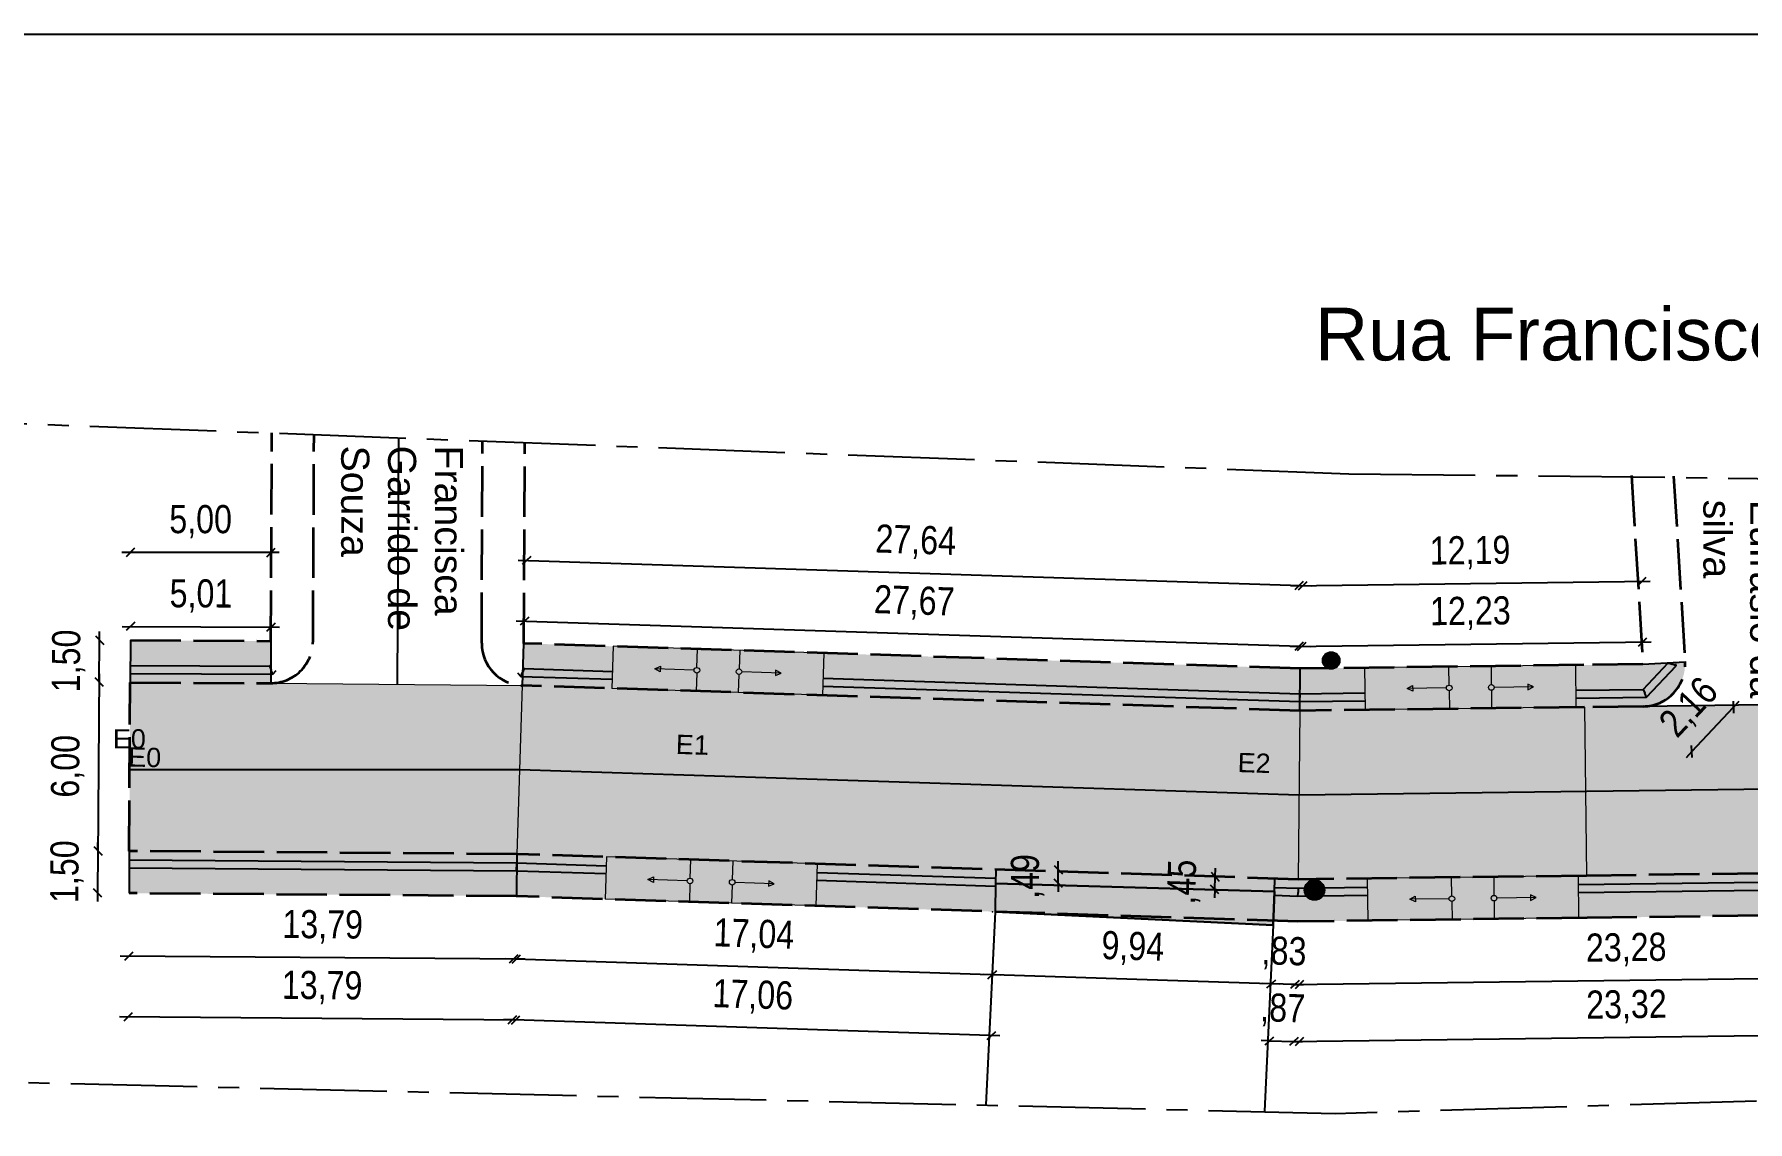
# Model space of a CAD drawing. Header units: feet. Extents: x 203667 to 205527, y 9204857 to 9205156.
# Drawn here: x 204544.8 to 204605.8, y 9205051.4 to 9205090.1 of the extents above; entities that cross this region are included whole.
import ezdxf

# ---------------------------------------------------------------- set-up
doc = ezdxf.new("R2010")
doc.units = ezdxf.units.FT
doc.header["$LTSCALE"] = 0.3
doc.header["$MEASUREMENT"] = 0
doc.linetypes.add('ACAD_ISO02W100', pattern=[15, 12, -3])
doc.linetypes.add('CENTER2', pattern=[1.125, 0.75, -0.125, 0.125, -0.125])
for name, color, linetype in [('_EIXO PROJETADO', 2, 'Continuous'), ('C-ROAD-CNTR-N', 92, 'Continuous'), ('CALÇADA', 3, 'Continuous'), ('Calçada Projetada', 20, 'Continuous'), ('cotas1', 7, 'Continuous'), ('Edificação Existente', 1, 'Continuous'), ('F-HZ-ESTACA', 98, 'Continuous'), ('L-tree', 102, 'Continuous'), ('Pavimento projetado', 51, 'Continuous'), ('PONTOS_SUBSTITUIDOS', 7, 'Continuous'), ('Poste e Rede Elétrica', 6, 'Continuous'), ('PST', 7, 'Continuous'), ('SINALIZACAO', 1, 'Continuous')]:
    doc.layers.add(name, color=color, linetype=linetype)
for name, color, linetype, lineweight in [('Alvenaria de 1 Vez', 6, 'ACAD_ISO02W100', 35), ('Cotas Acessibilidade', 5, 'Continuous', 25), ('Cotas Calçadas', 7, 'Continuous', 25), ('EDIF', 7, 'Continuous', 0), ('MEIO FIO PROJETADO', 7, 'ACAD_ISO02W100', 35), ('PENA015', 1, 'Continuous', 15)]:
    doc.layers.add(name, color=color, linetype=linetype, lineweight=lineweight)
doc.styles.add('Arial', font='arial.ttf')
doc.styles.add('Roman', font='arial.ttf', dxfattribs={"height": 2})
doc.styles.add('TARCISIO', font='swissci.ttf')
doc.dimstyles.new('Cota Alvenaria', dxfattribs={"dimtxt": 1, "dimasz": 0.3, "dimexe": 1, "dimexo": 1, "dimgap": 0.5, "dimtad": 1, "dimzin": 4, "dimtxsty": 'TARCISIO', "dimblk": 'OBLIQUE', "dimcen": -2, "dimdle": 0.3, "dimse1": 1, "dimse2": 1, "dimclrd": 256, "dimclre": 256, "dimclrt": 6, "dimadec": 0, "dimazin": 0, "dimtfac": 1, "dimtix": 1, "dimtmove": 0, "dimatfit": 3, "dimldrblk": 'DOT', "dimfxl": 1, "dimlwd": -1, "dimlwe": -1, "dimarcsym": 0})
doc.dimstyles.new('Cota Calçadas', dxfattribs={"dimtxt": 1, "dimasz": 0.3, "dimexe": 1, "dimexo": 1, "dimgap": 0.5, "dimtad": 1, "dimzin": 4, "dimtxsty": 'TARCISIO', "dimblk": 'OBLIQUE', "dimcen": -2, "dimdle": 0.3, "dimse1": 1, "dimse2": 1, "dimclrd": 256, "dimclre": 256, "dimclrt": 256, "dimadec": 0, "dimazin": 0, "dimtfac": 1, "dimtix": 1, "dimtmove": 0, "dimatfit": 3, "dimldrblk": 'DOT', "dimfxl": 1, "dimlwd": -1, "dimlwe": -1, "dimarcsym": 0})

# ---------------------------------------------------------------- blocks, each defined once
blk = doc.blocks.new('_Oblique')
at = {"layer": 'cotas1', "color": 0, "lineweight": -2}
blk.add_line((-0.5, -0.5), (0.5, 0.5), dxfattribs=at)
blk = doc.blocks.new('*D402')
at = {"layer": 'Cotas Calçadas', "transparency": 16777216}
blk.add_line((204547.115, 9205067.379), (204547.064, 9205060.779), dxfattribs=at)
at = {"layer": 'Defpoints', "color": 0, "transparency": 16777216}
for p in [(204548.214, 9205067.071), (204547.067, 9205061.079), (204548.168, 9205061.071)]:
    blk.add_point(p, dxfattribs=at)
at = {"layer": 'Cotas Calçadas', "transparency": 16777216, "xscale": 0.3, "yscale": 0.3, "zscale": 0.3}
for p, rotation in [((204547.113, 9205067.079), 89.55952101719946), ((204547.067, 9205061.079), 269.5595210171995)]:
    blk.add_blockref('_Oblique', p, dxfattribs=dict(at, rotation=rotation))
at = {"layer": 'Cotas Calçadas', "transparency": 16777216, "insert": (204545.995, 9205064.088), "char_height": 1, "attachment_point": 5, "rotation": 89.55952, "style": 'TARCISIO'}
blk.add_mtext('6,00', dxfattribs=at)
blk = doc.blocks.new('_Dot')
at = {"color": 0, "linetype": 'ByBlock', "lineweight": -2}
blk.add_line((-0.5, 0), (-1, 0), dxfattribs=at)
at = {"color": 0, "linetype": 'ByBlock', "const_width": 0.5}
blk.add_lwpolyline([(-0.25, 0, 1), (0.25, 0, 1)], format="xyb", close=True, dxfattribs=at)
blk = doc.blocks.new('r150')
at = {"linetype": 'Continuous'}
h = blk.add_hatch(color=4, dxfattribs=at)
h.dxf.hatch_style = 1
edge = h.paths.add_edge_path()
edge.add_arc((0, 0.907), 0.1, 180, 270, ccw=False)
edge.add_line((-0.1, 0.907), (-1.3, 0.907))
edge.add_line((-1.3, 0.907), (-1.3, 0.807))
edge.add_line((-1.3, 0.807), (-1.5, 0.907))
edge.add_line((-1.5, 0.907), (-1.3, 1.007))
edge.add_line((-1.3, 1.007), (-1.3, 0.907))
edge.add_line((-1.3, 0.907), (-0.1, 0.907))
edge.add_arc((0, 0.907), 0.1, 90, 180, ccw=False)
edge.add_line((0, 1.007), (0, 1.65))
edge.add_line((0, 1.65), (-3, 1.65))
edge.add_line((-3, 1.65), (-3, 0.15))
edge.add_line((-3, 0.15), (0, 0.15))
edge.add_line((0, 0.15), (0, 0.807))
edge = h.paths.add_edge_path()
edge.add_arc((1.5, 0.907), 0.1, 180, 270, ccw=False)
edge.add_arc((1.5, 0.907), 0.1, 90, 180, ccw=False)
edge.add_line((1.5, 1.007), (1.5, 1.65))
edge.add_line((1.5, 1.65), (0, 1.65))
edge.add_line((0, 1.65), (0, 1.007))
edge.add_arc((0, 0.907), 0.1, 0, 90, ccw=False)
edge.add_arc((0, 0.907), 0.1, -90, 0, ccw=False)
edge.add_line((0, 0.807), (0, 0.15))
edge.add_line((0, 0.15), (1.5, 0.15))
edge.add_line((1.5, 0.15), (1.5, 0.807))
edge = h.paths.add_edge_path()
edge.add_line((4.5, 1.65), (1.5, 1.65))
edge.add_line((1.5, 1.65), (1.5, 1.007))
edge.add_arc((1.5, 0.907), 0.1, 0, 90, ccw=False)
edge.add_line((1.6, 0.907), (2.8, 0.907))
edge.add_line((2.8, 0.907), (2.8, 1.007))
edge.add_line((2.8, 1.007), (3, 0.907))
edge.add_line((3, 0.907), (2.8, 0.807))
edge.add_line((2.8, 0.807), (2.8, 0.907))
edge.add_line((2.8, 0.907), (1.6, 0.907))
edge.add_arc((1.5, 0.907), 0.1, -90, 0, ccw=False)
edge.add_line((1.5, 0.807), (1.5, 0.15))
edge.add_line((1.5, 0.15), (4.5, 0.15))
edge.add_line((4.5, 0.15), (4.5, 1.65))
at = {"layer": 'PENA015', "color": 7}
for points in [[(-3, 0.15), (-3, 1.65)], [(-3, 1.65), (4.5, 1.65)], [(0, 1.007), (0, 1.65)], [(1.5, 1.007), (1.5, 1.65)], [(4.5, 0.15), (4.5, 1.65)], [(-1.3, 1.007), (-1.5, 0.907), (-1.3, 0.807)], [(-1.5, 0.907), (-0.1, 0.907)], [(-1.3, 0.807), (-1.3, 1.007)], [(0, 0.15), (0, 0.807)], [(1.5, 0.807), (1.5, 0.15)], [(1.6, 0.907), (3, 0.907)], [(2.8, 0.807), (2.8, 1.007)], [(2.8, 1.007), (3, 0.907), (2.8, 0.807)], [(-3, 0.15), (4.5, 0.15)]]:
    blk.add_lwpolyline(points, dxfattribs=at)
for centre in [(0, 0.907), (1.5, 0.907)]:
    blk.add_circle(centre, 0.1, dxfattribs=at)
blk = doc.blocks.new('*D403')
at = {"layer": 'Cotas Calçadas', "transparency": 16777216}
for p, q in [((204547.113, 9205067.079), (204547.124, 9205068.579)), ((204547.124, 9205068.579), (204547.127, 9205068.879)), ((204547.113, 9205067.079), (204547.111, 9205066.779))]:
    blk.add_line(p, q, dxfattribs=at)
at = {"layer": 'Defpoints', "color": 0, "transparency": 16777216}
for p in [(204547.124, 9205068.579), (204548.221, 9205068.571, 0.057), (204548.214, 9205067.071, 0.057)]:
    blk.add_point(p, dxfattribs=at)
at = {"layer": 'Cotas Calçadas', "transparency": 16777216, "xscale": 0.3, "yscale": 0.3, "zscale": 0.3}
for p, rotation in [((204547.124, 9205068.579), 269.5595210171559), ((204547.113, 9205067.079), 89.55952101715589)]:
    blk.add_blockref('_Oblique', p, dxfattribs=dict(at, rotation=rotation))
at = {"layer": 'Cotas Calçadas', "transparency": 16777216, "insert": (204546.024, 9205067.838), "char_height": 1, "attachment_point": 5, "rotation": 89.55952, "style": 'TARCISIO'}
blk.add_mtext('1,50', dxfattribs=at)
blk = doc.blocks.new('*D404')
at = {"layer": 'Cotas Calçadas', "transparency": 16777216}
for p, q in [((204547.067, 9205061.079), (204547.069, 9205061.379)), ((204547.067, 9205061.079), (204547.055, 9205059.579)), ((204547.055, 9205059.579), (204547.053, 9205059.279))]:
    blk.add_line(p, q, dxfattribs=at)
at = {"layer": 'Defpoints', "color": 0, "transparency": 16777216}
for p in [(204548.168, 9205061.071, 0.057), (204547.055, 9205059.579), (204548.176, 9205059.57, 0.057)]:
    blk.add_point(p, dxfattribs=at)
at = {"layer": 'Cotas Calçadas', "transparency": 16777216, "xscale": 0.3, "yscale": 0.3, "zscale": 0.3}
for p, rotation in [((204547.067, 9205061.079), 269.5595210171559), ((204547.055, 9205059.579), 89.55952101715589)]:
    blk.add_blockref('_Oblique', p, dxfattribs=dict(at, rotation=rotation))
at = {"layer": 'Cotas Calçadas', "transparency": 16777216, "insert": (204545.966, 9205060.338), "char_height": 1, "attachment_point": 5, "rotation": 89.55952, "style": 'TARCISIO'}
blk.add_mtext('1,50', dxfattribs=at)
blk = doc.blocks.new('*D405')
at = {"layer": 'Cotas Calçadas', "transparency": 16777216}
blk.add_line((204547.924, 9205069.068), (204553.531, 9205069.04), dxfattribs=at)
at = {"layer": 'Defpoints', "color": 0, "transparency": 16777216}
for p in [(204553.231, 9205069.041), (204548.214, 9205067.071, 0.057), (204553.221, 9205067.046, 0.057)]:
    blk.add_point(p, dxfattribs=at)
at = {"layer": 'Cotas Calçadas', "transparency": 16777216, "xscale": 0.3, "yscale": 0.3, "zscale": 0.3}
for p, rotation in [((204548.224, 9205069.066), 179.7165410895581), ((204553.231, 9205069.041), 359.7165410895581)]:
    blk.add_blockref('_Oblique', p, dxfattribs=dict(at, rotation=rotation))
at = {"layer": 'Cotas Calçadas', "transparency": 16777216, "insert": (204550.733, 9205070.149), "char_height": 1, "attachment_point": 5, "rotation": 359.71654, "style": 'TARCISIO'}
blk.add_mtext('5,01', dxfattribs=at)
blk = doc.blocks.new('*D412')
at = {"layer": 'Cotas Calçadas', "transparency": 16777216}
blk.add_line((204561.946, 9205069.264), (204590.205, 9205068.349), dxfattribs=at)
at = {"layer": 'Defpoints', "color": 0, "transparency": 16777216}
for p in [(204589.905, 9205068.359), (204562.172, 9205066.962, 0.057), (204589.831, 9205066.066, 0.057)]:
    blk.add_point(p, dxfattribs=at)
at = {"layer": 'Cotas Calçadas', "transparency": 16777216, "xscale": 0.3, "yscale": 0.3, "zscale": 0.3}
for p, rotation in [((204562.246, 9205069.255), 178.1454732226848), ((204589.905, 9205068.359), 358.1454732226848)]:
    blk.add_blockref('_Oblique', p, dxfattribs=dict(at, rotation=rotation))
at = {"layer": 'Cotas Calçadas', "transparency": 16777216, "insert": (204576.111, 9205069.902), "char_height": 1, "attachment_point": 5, "rotation": 358.14547, "style": 'TARCISIO'}
blk.add_mtext('27,67', dxfattribs=at)
blk = doc.blocks.new('*D224')
at = {"layer": 'Cotas Calçadas', "transparency": 16777216}
blk.add_line((204589.502, 9205068.354), (204602.329, 9205068.516), dxfattribs=at)
at = {"layer": 'Defpoints', "color": 0, "transparency": 16777216}
for p in [(204602.03, 9205068.512), (204589.831, 9205066.066, 0.057), (204602.058, 9205066.22, 0.057)]:
    blk.add_point(p, dxfattribs=at)
at = {"layer": 'Cotas Calçadas', "transparency": 16777216, "xscale": 0.3, "yscale": 0.3, "zscale": 0.3}
for p, rotation in [((204589.802, 9205068.358), 180.7231702300462), ((204602.03, 9205068.512), 0.7231702300461958)]:
    blk.add_blockref('_Oblique', p, dxfattribs=dict(at, rotation=rotation))
at = {"layer": 'Cotas Calçadas', "transparency": 16777216, "insert": (204595.902, 9205069.531), "char_height": 1, "attachment_point": 5, "rotation": 0.72317, "style": 'TARCISIO'}
blk.add_mtext('12,23', dxfattribs=at)
blk = doc.blocks.new('*D419')
at = {"layer": 'Cotas Calçadas', "transparency": 16777216}
blk.add_line((204613.399, 9205056.614), (204589.519, 9205056.312), dxfattribs=at)
at = {"layer": 'Defpoints', "color": 0, "transparency": 16777216}
for p in [(204589.772, 9205060.065, 0.057), (204613.051, 9205060.359, 0.057), (204589.819, 9205056.316)]:
    blk.add_point(p, dxfattribs=at)
at = {"layer": 'Cotas Calçadas', "transparency": 16777216, "xscale": 0.3, "yscale": 0.3, "zscale": 0.3}
for p, rotation in [((204589.819, 9205056.316), 180.7231702380422), ((204613.099, 9205056.61), 0.7231702380421634)]:
    blk.add_blockref('_Oblique', p, dxfattribs=dict(at, rotation=rotation))
at = {"layer": 'Cotas Calçadas', "transparency": 16777216, "insert": (204601.445, 9205057.559), "char_height": 1, "attachment_point": 5, "rotation": 0.72317, "style": 'TARCISIO'}
blk.add_mtext('23,28', dxfattribs=at)
blk = doc.blocks.new('*D420')
at = {"layer": 'Cotas Calçadas', "transparency": 16777216}
for p, q in [((204581.239, 9205060.413), (204581.239, 9205060.713)), ((204581.239, 9205059.92), (204581.239, 9205060.413)), ((204581.239, 9205059.92), (204581.239, 9205059.62))]:
    blk.add_line(p, q, dxfattribs=at)
at = {"layer": 'Defpoints', "color": 0, "transparency": 16777216}
for p in [(204579.01, 9205060.413, 0.057), (204579.01, 9205059.92, 0.057), (204581.239, 9205060.413)]:
    blk.add_point(p, dxfattribs=at)
at = {"layer": 'Cotas Calçadas', "transparency": 16777216, "xscale": 0.3, "yscale": 0.3, "zscale": 0.3}
for p, rotation in [((204581.239, 9205060.413), 270), ((204581.239, 9205059.92), 90)]:
    blk.add_blockref('_Oblique', p, dxfattribs=dict(at, rotation=rotation))
at = {"layer": 'Cotas Calçadas', "transparency": 16777216, "insert": (204580.143, 9205060.167), "char_height": 1, "attachment_point": 5, "rotation": 90, "style": 'TARCISIO'}
blk.add_mtext(',49', dxfattribs=at)
blk = doc.blocks.new('*D421')
at = {"layer": 'Cotas Calçadas', "transparency": 16777216}
for p, q in [((204586.802, 9205059.706), (204586.817, 9205060.16)), ((204586.817, 9205060.16), (204586.827, 9205060.46)), ((204586.802, 9205059.706), (204586.793, 9205059.406))]:
    blk.add_line(p, q, dxfattribs=at)
at = {"layer": 'Defpoints', "color": 0, "transparency": 16777216}
for p in [(204586.817, 9205060.16), (204588.94, 9205060.092, 0.057), (204588.925, 9205059.638, 0.057)]:
    blk.add_point(p, dxfattribs=at)
at = {"layer": 'Cotas Calçadas', "transparency": 16777216, "xscale": 0.3, "yscale": 0.3, "zscale": 0.3}
for p, rotation in [((204586.817, 9205060.16), 268.1454732142062), ((204586.802, 9205059.706), 88.14547321420622)]:
    blk.add_blockref('_Oblique', p, dxfattribs=dict(at, rotation=rotation))
at = {"layer": 'Cotas Calçadas', "transparency": 16777216, "insert": (204585.715, 9205059.969), "char_height": 1, "attachment_point": 5, "rotation": 88.14547, "style": 'TARCISIO'}
blk.add_mtext(',45', dxfattribs=at)
blk = doc.blocks.new('*D422')
at = {"layer": 'Cotas Calçadas', "transparency": 16777216}
for p, q in [((204588.818, 9205056.348), (204588.519, 9205056.358)), ((204589.65, 9205056.321), (204588.818, 9205056.348)), ((204589.65, 9205056.321), (204589.95, 9205056.312))]:
    blk.add_line(p, q, dxfattribs=at)
at = {"layer": 'Defpoints', "color": 0, "transparency": 16777216}
for p in [(204588.94, 9205060.092, 0.057), (204589.772, 9205060.065, 0.057), (204588.818, 9205056.348)]:
    blk.add_point(p, dxfattribs=at)
at = {"layer": 'Cotas Calçadas', "transparency": 16777216, "xscale": 0.3, "yscale": 0.3, "zscale": 0.3}
for p, rotation in [((204588.818, 9205056.348), 358.1454731504214), ((204589.65, 9205056.321), 178.1454731504215)]:
    blk.add_blockref('_Oblique', p, dxfattribs=dict(at, rotation=rotation))
at = {"layer": 'Cotas Calçadas', "transparency": 16777216, "insert": (204589.27, 9205057.43), "char_height": 1, "attachment_point": 5, "rotation": 358.14547, "style": 'TARCISIO'}
blk.add_mtext(',83', dxfattribs=at)
blk = doc.blocks.new('*D225')
at = {"layer": 'Cotas Calçadas', "transparency": 16777216}
blk.add_line((204589.118, 9205056.339), (204578.589, 9205056.68), dxfattribs=at)
at = {"layer": 'Defpoints', "color": 0, "transparency": 16777216}
for p in [(204579.01, 9205060.413, 0.057), (204588.94, 9205060.092, 0.057), (204578.888, 9205056.67)]:
    blk.add_point(p, dxfattribs=at)
at = {"layer": 'Cotas Calçadas', "transparency": 16777216, "xscale": 0.3, "yscale": 0.3, "zscale": 0.3}
for p, rotation in [((204578.888, 9205056.67), 178.145473222771), ((204588.818, 9205056.348), 358.145473222771)]:
    blk.add_blockref('_Oblique', p, dxfattribs=dict(at, rotation=rotation))
at = {"layer": 'Cotas Calçadas', "transparency": 16777216, "insert": (204583.889, 9205057.604), "char_height": 1, "attachment_point": 5, "rotation": 358.14547, "style": 'TARCISIO'}
blk.add_mtext('9,94', dxfattribs=at)
blk = doc.blocks.new('*D423')
at = {"layer": 'Cotas Calçadas', "transparency": 16777216}
blk.add_line((204579.186, 9205056.66), (204561.555, 9205057.241), dxfattribs=at)
at = {"layer": 'Defpoints', "color": 0, "transparency": 16777216}
for p in [(204561.978, 9205060.974, 0.057), (204579.01, 9205060.413, 0.057), (204561.855, 9205057.231)]:
    blk.add_point(p, dxfattribs=at)
at = {"layer": 'Cotas Calçadas', "transparency": 16777216, "xscale": 0.3, "yscale": 0.3, "zscale": 0.3}
for p, rotation in [((204561.855, 9205057.231), 178.1129422644883), ((204578.886, 9205056.67), 358.1129422644883)]:
    blk.add_blockref('_Oblique', p, dxfattribs=dict(at, rotation=rotation))
at = {"layer": 'Cotas Calçadas', "transparency": 16777216, "insert": (204570.407, 9205058.045), "char_height": 1, "attachment_point": 5, "rotation": 358.11294, "style": 'TARCISIO'}
blk.add_mtext('17,04', dxfattribs=at)
blk = doc.blocks.new('*D424')
at = {"layer": 'Cotas Calçadas', "transparency": 16777216}
blk.add_line((204562.252, 9205057.228), (204547.858, 9205057.329), dxfattribs=at)
at = {"layer": 'Defpoints', "color": 0, "transparency": 16777216}
for p in [(204548.184, 9205061.071, 0.057), (204561.978, 9205060.974, 0.057), (204548.158, 9205057.327)]:
    blk.add_point(p, dxfattribs=at)
at = {"layer": 'Cotas Calçadas', "transparency": 16777216, "xscale": 0.3, "yscale": 0.3, "zscale": 0.3}
for p, rotation in [((204548.158, 9205057.327), 179.5996948485117), ((204561.952, 9205057.23), 359.5996948485117)]:
    blk.add_blockref('_Oblique', p, dxfattribs=dict(at, rotation=rotation))
at = {"layer": 'Cotas Calçadas', "transparency": 16777216, "insert": (204555.063, 9205058.374), "char_height": 1, "attachment_point": 5, "rotation": 359.59969, "style": 'TARCISIO'}
blk.add_mtext('13,79', dxfattribs=at)
blk = doc.blocks.new('*D425')
at = {"layer": 'Cotas Calçadas', "transparency": 16777216}
blk.add_line((204553.521, 9205071.696), (204547.921, 9205071.696), dxfattribs=at)
at = {"layer": 'Defpoints', "color": 0, "transparency": 16777216}
for p in [(204548.221, 9205071.696), (204548.221, 9205068.546, 0.057), (204553.221, 9205068.546, 0.057)]:
    blk.add_point(p, dxfattribs=at)
at = {"layer": 'Cotas Calçadas', "transparency": 16777216, "xscale": 0.3, "yscale": 0.3, "zscale": 0.3, "rotation": 180}
blk.add_blockref('_Oblique', (204548.221, 9205071.696), dxfattribs=at)
at = {"layer": 'Cotas Calçadas', "transparency": 16777216, "xscale": 0.3, "yscale": 0.3, "zscale": 0.3}
blk.add_blockref('_Oblique', (204553.221, 9205071.696), dxfattribs=at)
at = {"layer": 'Cotas Calçadas', "color": 6, "transparency": 16777216, "insert": (204550.721, 9205072.791), "char_height": 1, "attachment_point": 5, "style": 'TARCISIO'}
blk.add_mtext('5,00', dxfattribs=at)
blk = doc.blocks.new('*D426')
at = {"layer": 'Cotas Calçadas', "transparency": 16777216}
blk.add_line((204562.016, 9205071.422), (204590.241, 9205070.508), dxfattribs=at)
at = {"layer": 'Defpoints', "color": 0, "transparency": 16777216}
for p in [(204589.941, 9205070.518), (204562.221, 9205068.461, 0.057), (204589.846, 9205067.566, 0.057)]:
    blk.add_point(p, dxfattribs=at)
at = {"layer": 'Cotas Calçadas', "transparency": 16777216, "xscale": 0.3, "yscale": 0.3, "zscale": 0.3}
for p, rotation in [((204562.316, 9205071.412), 178.1454732251937), ((204589.941, 9205070.518), 358.1454732251937)]:
    blk.add_blockref('_Oblique', p, dxfattribs=dict(at, rotation=rotation))
at = {"layer": 'Cotas Calçadas', "color": 6, "transparency": 16777216, "insert": (204576.164, 9205072.06), "char_height": 1, "attachment_point": 5, "rotation": 358.14547, "style": 'TARCISIO'}
blk.add_mtext('27,64', dxfattribs=at)
blk = doc.blocks.new('*D427')
at = {"layer": 'Cotas Calçadas', "transparency": 16777216}
blk.add_line((204589.508, 9205070.512), (204602.302, 9205070.674), dxfattribs=at)
at = {"layer": 'Defpoints', "color": 0, "transparency": 16777216}
for p in [(204602.002, 9205070.67), (204589.846, 9205067.566, 0.057), (204602.04, 9205067.72, 0.057)]:
    blk.add_point(p, dxfattribs=at)
at = {"layer": 'Cotas Calçadas', "transparency": 16777216, "xscale": 0.3, "yscale": 0.3, "zscale": 0.3}
for p, rotation in [((204589.808, 9205070.516), 180.7231702273286), ((204602.002, 9205070.67), 0.7231702273285264)]:
    blk.add_blockref('_Oblique', p, dxfattribs=dict(at, rotation=rotation))
at = {"layer": 'Cotas Calçadas', "color": 6, "transparency": 16777216, "insert": (204595.891, 9205071.689), "char_height": 1, "attachment_point": 5, "rotation": 0.72317, "style": 'TARCISIO'}
blk.add_mtext('12,19', dxfattribs=at)
blk = doc.blocks.new('*D431')
at = {"layer": 'Cotas Calçadas', "transparency": 16777216}
blk.add_line((204613.424, 9205054.585), (204589.511, 9205054.283), dxfattribs=at)
at = {"layer": 'Defpoints', "color": 0, "transparency": 16777216}
for p in [(204613.07, 9205058.859, 0.057), (204589.757, 9205058.565, 0.057), (204589.811, 9205054.287)]:
    blk.add_point(p, dxfattribs=at)
at = {"layer": 'Cotas Calçadas', "transparency": 16777216, "xscale": 0.3, "yscale": 0.3, "zscale": 0.3}
for p, rotation in [((204589.811, 9205054.287), 180.7231702348318), ((204613.124, 9205054.581), 0.7231702348317715)]:
    blk.add_blockref('_Oblique', p, dxfattribs=dict(at, rotation=rotation))
at = {"layer": 'Cotas Calçadas', "color": 6, "transparency": 16777216, "insert": (204601.454, 9205055.53), "char_height": 1, "attachment_point": 5, "rotation": 0.72317, "style": 'TARCISIO'}
blk.add_mtext('23,32', dxfattribs=at)
blk = doc.blocks.new('*D432')
at = {"layer": 'Cotas Calçadas', "transparency": 16777216}
for p, q in [((204588.753, 9205054.321), (204588.453, 9205054.331)), ((204588.753, 9205054.321), (204589.618, 9205054.293)), ((204589.618, 9205054.293), (204589.918, 9205054.284))]:
    blk.add_line(p, q, dxfattribs=at)
at = {"layer": 'Defpoints', "color": 0, "transparency": 16777216}
for p in [(204588.891, 9205058.593, 0.057), (204589.757, 9205058.565, 0.057), (204589.618, 9205054.293)]:
    blk.add_point(p, dxfattribs=at)
at = {"layer": 'Cotas Calçadas', "transparency": 16777216, "xscale": 0.3, "yscale": 0.3, "zscale": 0.3}
for p, rotation in [((204588.753, 9205054.321), 358.1454732702387), ((204589.618, 9205054.293), 178.1454732702387)]:
    blk.add_blockref('_Oblique', p, dxfattribs=dict(at, rotation=rotation))
at = {"layer": 'Cotas Calçadas', "color": 6, "transparency": 16777216, "insert": (204589.221, 9205055.402), "char_height": 1, "attachment_point": 5, "rotation": 358.14547, "style": 'TARCISIO'}
blk.add_mtext(',87', dxfattribs=at)
blk = doc.blocks.new('*D433')
at = {"layer": 'Cotas Calçadas', "transparency": 16777216}
blk.add_line((204579.158, 9205054.501), (204561.505, 9205055.072), dxfattribs=at)
at = {"layer": 'Defpoints', "color": 0, "transparency": 16777216}
for p in [(204561.948, 9205059.465, 0.057), (204579, 9205058.913, 0.057), (204561.805, 9205055.062)]:
    blk.add_point(p, dxfattribs=at)
at = {"layer": 'Cotas Calçadas', "transparency": 16777216, "xscale": 0.3, "yscale": 0.3, "zscale": 0.3}
for p, rotation in [((204561.805, 9205055.062), 178.1454732218631), ((204578.858, 9205054.51), 358.145473221863)]:
    blk.add_blockref('_Oblique', p, dxfattribs=dict(at, rotation=rotation))
at = {"layer": 'Cotas Calçadas', "color": 6, "transparency": 16777216, "insert": (204570.367, 9205055.881), "char_height": 1, "attachment_point": 5, "rotation": 358.14547, "style": 'TARCISIO'}
blk.add_mtext('17,06', dxfattribs=at)
blk = doc.blocks.new('*D434')
at = {"layer": 'Cotas Calçadas', "transparency": 16777216}
blk.add_line((204562.232, 9205055.059), (204547.839, 9205055.17), dxfattribs=at)
at = {"layer": 'Defpoints', "color": 0, "transparency": 16777216}
for p in [(204548.173, 9205059.571, 0.057), (204561.966, 9205059.465, 0.057), (204548.139, 9205055.168)]:
    blk.add_point(p, dxfattribs=at)
at = {"layer": 'Cotas Calçadas', "transparency": 16777216, "xscale": 0.3, "yscale": 0.3, "zscale": 0.3}
for p, rotation in [((204548.139, 9205055.168), 179.5595210185141), ((204561.933, 9205055.061), 359.5595210185141)]:
    blk.add_blockref('_Oblique', p, dxfattribs=dict(at, rotation=rotation))
at = {"layer": 'Cotas Calçadas', "color": 6, "transparency": 16777216, "insert": (204555.044, 9205056.21), "char_height": 1, "attachment_point": 5, "rotation": 359.55952, "style": 'TARCISIO'}
blk.add_mtext('13,79', dxfattribs=at)
blk = doc.blocks.new('*D226')
at = {"layer": 'Cotas Calçadas', "transparency": 16777216}
for p, q in [((204603.779, 9205064.611), (204605.258, 9205066.192)), ((204605.258, 9205066.192), (204605.463, 9205066.411)), ((204603.779, 9205064.611), (204603.574, 9205064.392))]:
    blk.add_line(p, q, dxfattribs=at)
at = {"layer": 'Defpoints', "color": 0, "transparency": 16777216}
for p in [(204603.537, 9205067.801, 0.057), (204602.058, 9205066.22, 0.057), (204605.258, 9205066.192)]:
    blk.add_point(p, dxfattribs=at)
at = {"layer": 'Cotas Calçadas', "transparency": 16777216, "xscale": 0.3, "yscale": 0.3, "zscale": 0.3}
for p, rotation in [((204605.258, 9205066.192), 226.9125496349167), ((204603.779, 9205064.611), 46.91254963491667)]:
    blk.add_blockref('_Oblique', p, dxfattribs=dict(at, rotation=rotation))
at = {"layer": 'Cotas Calçadas', "transparency": 16777216, "insert": (204603.719, 9205066.15), "char_height": 1, "attachment_point": 5, "rotation": 46.91255, "style": 'TARCISIO'}
blk.add_mtext('2,16', dxfattribs=at)

msp = doc.modelspace()

# ---------------------------------------------------------------- hatches: boundary and pattern name
at = {"layer": 'CALÇADA'}
h = msp.add_hatch(color=3, dxfattribs=at)
h.dxf.hatch_style = 1
h.paths.add_polyline_path([(204579.01, 9205059.92), (204579, 9205058.903), (204588.886, 9205058.434), (204588.925, 9205059.638)])
at = {"layer": 'Calçada Projetada'}
h = msp.add_hatch(color=256, dxfattribs=at)
h.dxf.hatch_style = 1
h.paths.add_polyline_path([(204553.213, 9205067.046), (204553.221, 9205068.546), (204548.221, 9205068.571), (204548.214, 9205067.071)])
h = msp.add_hatch(color=256, dxfattribs=at)
h.dxf.hatch_style = 1
h.paths.add_polyline_path([(204589.831, 9205066.066), (204589.846, 9205067.566), (204562.221, 9205068.461), (204562.172, 9205066.962)])
edge = h.paths.add_edge_path()
edge.add_arc((204590.948, 9205067.852), 0.301, -86.89807, -63.68493, ccw=False)
edge.add_arc((204590.948, 9205067.852), 0.301, -114.86873, -86.89807, ccw=False)
edge.add_line((204590.822, 9205067.579), (204589.846, 9205067.566))
edge.add_line((204589.846, 9205067.566), (204589.831, 9205066.066))
edge.add_line((204589.831, 9205066.066), (204599.961, 9205066.194))
edge.add_line((204599.961, 9205066.194), (204602.058, 9205066.22))
edge.add_arc((204602.04, 9205067.718), 1.498, 270.69057, 363.18191)
edge.add_line((204603.536, 9205067.801), (204602.04, 9205067.72))
edge.add_line((204602.04, 9205067.72), (204599.942, 9205067.694))
edge.add_line((204599.942, 9205067.694), (204591.082, 9205067.582))
h = msp.add_hatch(color=256, dxfattribs=at)
h.dxf.hatch_style = 1
h.paths.add_polyline_path([(204548.183, 9205061.071), (204548.176, 9205059.571), (204561.966, 9205059.465), (204561.978, 9205060.965), (204561.978, 9205060.965)])
h.paths.add_polyline_path([(204561.978, 9205060.965), (204561.966, 9205059.464), (204579, 9205058.913), (204579.01, 9205059.92), (204579.026, 9205060.413)])
h = msp.add_hatch(color=256, dxfattribs=at)
h.dxf.hatch_style = 1
h.paths.add_polyline_path([(204600.037, 9205060.194), (204589.772, 9205060.065), (204588.94, 9205060.092), (204588.925, 9205059.638), (204588.891, 9205058.593), (204589.757, 9205058.565), (204600.056, 9205058.695), (204613.07, 9205058.859), (204613.051, 9205060.359)])
h.paths.add_polyline_path([(204613.051, 9205060.359), (204613.07, 9205058.859), (204657.114, 9205059.415), (204657.058, 9205060.914)])
h = msp.add_hatch(color=256, dxfattribs=at)
h.dxf.hatch_style = 1
h.paths.add_polyline_path([(204579.026, 9205060.413), (204579.01, 9205059.92), (204588.925, 9205059.638), (204588.94, 9205060.092)])
at = {"layer": 'L-tree', "linetype": 'Continuous'}
h = msp.add_hatch(color=256, dxfattribs=at)
h.dxf.hatch_style = 1
h.paths.add_polyline_path([(204590.335, 9205060.035, 1), (204590.373, 9205059.333, 1)])
at = {"layer": 'Pavimento projetado', "lineweight": 20}
h = msp.add_hatch(color=256, dxfattribs=at)
h.dxf.hatch_style = 1
h.paths.add_polyline_path([(204562.075, 9205063.963), (204562.172, 9205066.962), (204553.213, 9205067.046), (204548.214, 9205067.071), (204548.198, 9205063.965)])
h.paths.add_polyline_path([(204561.978, 9205060.965), (204562.075, 9205063.963), (204548.198, 9205063.965), (204548.183, 9205061.071)])
h = msp.add_hatch(color=256, dxfattribs=at)
h.dxf.hatch_style = 1
h.paths.add_polyline_path([(204589.801, 9205063.065), (204589.831, 9205066.066), (204562.172, 9205066.962), (204562.075, 9205063.963)])
h.paths.add_polyline_path([(204589.772, 9205060.065), (204589.801, 9205063.065), (204562.075, 9205063.963), (204561.978, 9205060.974), (204561.978, 9205060.965)])
h = msp.add_hatch(color=256, dxfattribs=at)
h.dxf.hatch_style = 1
h.paths.add_polyline_path([(204599.999, 9205063.194), (204599.961, 9205066.194), (204589.831, 9205066.066), (204589.801, 9205063.065)])
h.paths.add_polyline_path([(204600.037, 9205060.194), (204599.999, 9205063.194), (204589.801, 9205063.065), (204589.772, 9205060.065)])
h.paths.add_polyline_path([(204613.051, 9205060.359), (204613.013, 9205063.358), (204599.999, 9205063.194), (204600.037, 9205060.194)])
h.paths.add_polyline_path([(204613.013, 9205063.358), (204612.976, 9205066.358), (204611.062, 9205066.334), (204602.058, 9205066.22), (204599.961, 9205066.194), (204599.999, 9205063.194)])
at = {"layer": 'Poste e Rede Elétrica', "linetype": 'ByBlock'}
h = msp.add_hatch(color=256, dxfattribs=at)
h.dxf.hatch_style = 1
h.paths.add_polyline_path([(204590.932, 9205068.152, 1), (204590.965, 9205067.551, 1)])

# ---------------------------------------------------------------- linework, layer by layer
at = {"layer": '_EIXO PROJETADO', "linetype": 'CENTER2', "ltscale": 20, "elevation": 0.057}
msp.add_lwpolyline([(204673.092, 9205073.568), (204673.549, 9205054.209), (204591.084, 9205051.723), (204539.479, 9205052.942), (204540.035, 9205076.447), (204591.574, 9205074.5)], close=True, dxfattribs=at)
at = {"layer": 'Alvenaria de 1 Vez', "ltscale": 0.5}
msp.add_line((204561.966, 9205059.465, 0.057), (204548.173, 9205059.571, 0.057), dxfattribs=at)
at = {"layer": 'Alvenaria de 1 Vez', "ltscale": 0.5, "elevation": 0.057}
for points in [[(204553.221, 9205068.546), (204553.258, 9205075.951)], [(204602.04, 9205067.72), (204599.942, 9205067.694), (204589.846, 9205067.566), (204562.221, 9205068.461), (204562.256, 9205075.619)], [(204601.63, 9205074.432), (204602.04, 9205067.72)], [(204548.221, 9205068.571), (204553.221, 9205068.546)], [(204613.07, 9205058.859), (204600.056, 9205058.695), (204589.757, 9205058.565), (204561.948, 9205059.465)]]:
    msp.add_lwpolyline(points, dxfattribs=at)
at = {"layer": 'C-ROAD-CNTR-N', "color": 98, "linetype": 'Continuous', "lineweight": -3, "elevation": 0.057, "flags": 128}
for points in [[(204557.757, 9205075.785), (204557.713, 9205067.024)], [(204669.448, 9205064.071), (204662.462, 9205063.983), (204589.801, 9205063.065), (204562.075, 9205063.963), (204548.195, 9205063.965)]]:
    msp.add_lwpolyline(points, dxfattribs=at)
at = {"layer": 'CALÇADA', "color": 3, "elevation": 0.057}
for points in [[(204579, 9205058.903), (204579.01, 9205059.92)], [(204579, 9205058.903), (204579.01, 9205059.92)], [(204588.925, 9205059.638), (204579.01, 9205059.92)], [(204588.925, 9205059.638), (204579.01, 9205059.92)], [(204588.886, 9205058.434), (204588.925, 9205059.638)], [(204588.886, 9205058.434), (204588.925, 9205059.638)]]:
    msp.add_lwpolyline(points, dxfattribs=at)
msp.add_lwpolyline([(204588.925, 9205059.638), (204588.886, 9205058.434), (204579, 9205058.903), (204579.01, 9205059.92)], close=True, dxfattribs=at)
msp.add_lwpolyline([(204588.925, 9205059.638), (204588.886, 9205058.434), (204579, 9205058.903), (204579.01, 9205059.92)], close=True, dxfattribs=at)
at = {"layer": 'Calçada Projetada'}
for p, q in [((204548.221, 9205068.571, 0.057), (204548.214, 9205067.071, 0.057)), ((204553.221, 9205068.546, 0.057), (204553.213, 9205067.046, 0.057)), ((204562.172, 9205066.962, 0.057), (204562.221, 9205068.461, 0.057)), ((204589.831, 9205066.066, 0.057), (204589.846, 9205067.566, 0.057)), ((204548.183, 9205061.071, 0.057), (204548.176, 9205059.57, 0.057)), ((204561.966, 9205059.465, 0.057), (204561.978, 9205060.961, 0.057)), ((204579.01, 9205059.92, 0.057), (204579.026, 9205060.413, 0.057)), ((204588.925, 9205059.638, 0.057), (204588.94, 9205060.092, 0.057))]:
    msp.add_line(p, q, dxfattribs=at)
at = {"layer": 'Cotas Acessibilidade', "color": 5}
for p, q in [((204548.215, 9205067.396, 0.057), (204553.288, 9205067.371, 0.057)), ((204548.217, 9205067.676, 0.057), (204553.173, 9205067.651, 0.057)), ((204553.173, 9205067.651, 0.057), (204553.217, 9205067.694, 0.057)), ((204553.173, 9205067.651, 0.057), (204553.23, 9205067.511, 0.057)), ((204553.288, 9205067.371, 0.057), (204553.23, 9205067.511, 0.057)), ((204553.288, 9205067.371, 0.057), (204553.414, 9205067.496, 0.057)), ((204561.991, 9205067.414, 0.11), (204562.112, 9205067.289, 0.11)), ((204562.112, 9205067.289, 0.11), (204562.173, 9205067.427, 0.11)), ((204562.112, 9205067.289, 0.11), (204565.365, 9205067.183, 0.11)), ((204562.234, 9205067.565, 0.11), (204562.173, 9205067.427, 0.11)), ((204562.193, 9205067.608, 0.11), (204562.234, 9205067.565, 0.11)), ((204562.234, 9205067.565, 0.11), (204565.374, 9205067.463, 0.11)), ((204602.048, 9205066.826, 0.055), (204602.932, 9205067.772, 0.055)), ((204602.17, 9205066.548, 0.055), (204603.219, 9205067.668, 0.055)), ((204602.932, 9205067.772, 0.055), (204602.935, 9205067.718, 0.055)), ((204602.932, 9205067.772, 0.055), (204603.075, 9205067.72, 0.055)), ((204603.219, 9205067.668, 0.055), (204603.075, 9205067.72, 0.055)), ((204603.219, 9205067.668, 0.055), (204603.215, 9205067.735, 0.055)), ((204572.861, 9205066.941, 0.055), (204589.834, 9205066.391, 0.055)), ((204572.87, 9205067.221, 0.055), (204589.837, 9205066.671, 0.055)), ((204589.837, 9205066.671, 0.055), (204589.835, 9205066.531, 0.055)), ((204589.837, 9205066.671, 0.055), (204592.149, 9205066.7, 0.055)), ((204599.648, 9205066.795, 0.055), (204602.048, 9205066.826, 0.055)), ((204602.048, 9205066.826, 0.055), (204602.109, 9205066.687, 0.055)), ((204602.17, 9205066.548, 0.055), (204602.109, 9205066.687, 0.055)), ((204589.834, 9205066.391, 0.055), (204589.835, 9205066.531, 0.055)), ((204589.834, 9205066.391, 0.055), (204592.152, 9205066.42, 0.055)), ((204599.652, 9205066.515, 0.055), (204602.17, 9205066.548, 0.055)), ((204561.965, 9205060.64, 0.057), (204548.182, 9205060.746, 0.057)), ((204561.965, 9205060.64, 0.057), (204561.962, 9205060.5, 0.057)), ((204565.15, 9205060.537, 0.057), (204561.965, 9205060.64, 0.057)), ((204561.96, 9205060.36, 0.057), (204548.18, 9205060.466, 0.057)), ((204561.96, 9205060.36, 0.057), (204561.962, 9205060.5, 0.057)), ((204565.141, 9205060.257, 0.057), (204561.96, 9205060.36, 0.057)), ((204579.006, 9205059.815, 0.057), (204572.637, 9205060.022, 0.057)), ((204579.015, 9205060.095, 0.057), (204572.646, 9205060.302, 0.057)), ((204644.763, 9205060.434, 0.057), (204599.735, 9205059.866, 0.057)), ((204644.767, 9205060.154, 0.057), (204599.739, 9205059.586, 0.057)), ((204589.766, 9205059.46, 0.057), (204588.92, 9205059.487, 0.057)), ((204589.768, 9205059.74, 0.057), (204588.929, 9205059.767, 0.057)), ((204589.766, 9205059.46, 0.057), (204589.767, 9205059.6, 0.057)), ((204592.24, 9205059.491, 0.057), (204589.766, 9205059.46, 0.057)), ((204589.768, 9205059.74, 0.057), (204589.767, 9205059.6, 0.057)), ((204592.236, 9205059.771, 0.057), (204589.768, 9205059.74, 0.057))]:
    msp.add_line(p, q, dxfattribs=at)
at = {"layer": 'Cotas Acessibilidade'}
msp.add_line((204602.04, 9205067.72, 0.057), (204603.537, 9205067.801, 0.057), dxfattribs=at)
at = {"layer": 'Cotas Calçadas'}
msp.add_line((204611.062, 9205066.334, 0.057), (204602.058, 9205066.22, 0.057), dxfattribs=at)
msp.add_lwpolyline([(204513.571, 9205090.138), (204687.679, 9205090.138), (204687.679, 9204857.346), (204513.571, 9204857.346)], close=True, dxfattribs=at)
at = {"layer": 'EDIF'}
for p in [(204578.895, 9205058.908, 0.057), (204578.895, 9205058.908, 0.057), (204578.895, 9205058.908, 0.057), (204588.886, 9205058.434, 0.057), (204588.886, 9205058.434, 0.057), (204588.886, 9205058.434, 0.057)]:
    msp.add_point(p, dxfattribs=at)
at = {"layer": 'Edificação Existente', "color": 1, "elevation": 0.057}
msp.add_lwpolyline([(204578.675, 9205052.043), (204579, 9205058.903), (204588.886, 9205058.434), (204588.572, 9205051.818)], dxfattribs=at)
at = {"layer": 'L-tree', "linetype": 'Continuous'}
msp.add_circle((204590.354, 9205059.684, 0.057), 0.351, dxfattribs=at)
at = {"layer": 'MEIO FIO PROJETADO', "color": 1, "ltscale": 0.5}
msp.add_line((204548.183, 9205061.071, 0.057), (204548.214, 9205067.071, 0.057), dxfattribs=at)
at = {"layer": 'MEIO FIO PROJETADO', "ltscale": 0.5}
msp.add_line((204561.978, 9205060.965, 0.057), (204548.184, 9205061.071, 0.057), dxfattribs=at)
at = {"layer": 'MEIO FIO PROJETADO', "ltscale": 0.5, "elevation": 0.057}
for points in [[(204548.214, 9205067.071), (204553.213, 9205067.046, 0.414214), (204554.721, 9205068.539), (204554.757, 9205075.896)], [(204603.537, 9205067.812, -0.428468), (204602.058, 9205066.22), (204599.961, 9205066.194), (204589.831, 9205066.066), (204562.172, 9205066.962, -0.406206), (204560.721, 9205068.468), (204560.756, 9205075.674)]]:
    msp.add_lwpolyline(points, format="xyb", dxfattribs=at)
for points in [[(204603.133, 9205074.416), (204603.537, 9205067.812)], [(204613.051, 9205060.359), (204600.037, 9205060.194), (204589.772, 9205060.065), (204561.978, 9205060.965)]]:
    msp.add_lwpolyline(points, dxfattribs=at)
at = {"layer": 'Pavimento projetado', "lineweight": 20}
for p, q in [((204553.213, 9205067.046, 0.057), (204562.172, 9205066.962, 0.057)), ((204561.978, 9205060.965, 0.057), (204562.172, 9205066.962, 0.057)), ((204589.831, 9205066.066, 0.057), (204589.772, 9205060.065, 0.057)), ((204599.961, 9205066.194, 0.057), (204600.037, 9205060.194, 0.057))]:
    msp.add_line(p, q, dxfattribs=at)
at = {"layer": 'PONTOS_SUBSTITUIDOS'}
msp.add_point((204590.962, 9205067.769, 0.057), dxfattribs=at)
at = {"layer": 'Poste e Rede Elétrica', "linetype": 'ByBlock'}
msp.add_circle((204590.948, 9205067.852, 0.057), 0.301, dxfattribs=at)
at = {"layer": 'PST'}
msp.add_point((204590.962, 9205067.769, 0.057), dxfattribs=at)
msp.add_point((204590.962, 9205067.769, 0.057), dxfattribs=at)

# ---------------------------------------------------------------- block references
at = {"layer": 'SINALIZACAO', "extrusion": (1.95987e-10, 6.05293e-09, 1), "rotation": 178.1454732231169}
for p in [(204569.906, 9205068.362, 0.056), (204569.663, 9205060.866, 0.058)]:
    msp.add_blockref('r150', p, dxfattribs=at)
at = {"layer": 'SINALIZACAO', "extrusion": (-7.64363e-11, 6.05562e-09, 1), "rotation": 180.7231702322931}
for p in [(204596.635, 9205067.802, 0.053), (204596.73, 9205060.303, 0.056)]:
    msp.add_blockref('r150', p, dxfattribs=at)

# ---------------------------------------------------------------- texts
at = {"linetype": 'Continuous', "insert": (204590.374, 9205080.406, 0.057), "char_height": 1.875, "attachment_point": 1, "style": 'Roman'}
msp.add_mtext_dynamic_manual_height_columns('Rua Francisco Batista Silva', width=66.66196, gutter_width=10, heights=[0], dxfattribs=at)
at = {"linetype": 'Continuous', "char_height": 1, "attachment_point": 1, "rotation": 270, "style": 'Roman'}
for s, insert in [('Francisca Garrido de Souza', (204560.056, 9205075.502)), ('{\\C7;Cícero Eufrasio da silva}', (204608.523, 9205073.577))]:
    msp.add_mtext_dynamic_manual_height_columns(s, width=7.55152, gutter_width=10, heights=[0], dxfattribs=dict(at, insert=insert))
at = {"layer": 'F-HZ-ESTACA', "color": 98, "linetype": 'Continuous', "lineweight": -3, "char_height": 0.6858, "attachment_point": 8, "style": 'Arial'}
for s, insert, rotation in [('{\\fArial|b0|i0|c0|p2;E0}', (204548.186, 9205064.713, 0.057), 359.99097), ('{\\fArial|b0|i0|c0|p2;E1}', (204568.206, 9205064.512, 0.057), 358.14547), ('{\\fArial|b0|i0|c0|p2;E0}', (204548.723, 9205064.058, 0.057), 358.60986), ('{\\fArial|b0|i0|c0|p2;E2}', (204588.196, 9205063.865, 0.057), 358.14547)]:
    msp.add_mtext(s, dxfattribs=dict(at, insert=insert, rotation=rotation))

# ---------------------------------------------------------------- dimensions: what is measured, and where the dimension line sits
at = {"layer": 'Cotas Calçadas'}
for p1, p2, distance, dimstyle, picture, middle in [((204553.221, 9205068.546, 0.057), (204548.221, 9205068.546, 0.057), -3.15, 'Cota Alvenaria', '*D425', (204550.721, 9205072.791)), ((204562.221, 9205068.461, 0.057), (204589.846, 9205067.566, 0.057), 2.953, 'Cota Alvenaria', '*D426', (204576.164, 9205072.06)), ((204589.846, 9205067.566, 0.057), (204602.04, 9205067.72, 0.057), 2.95, 'Cota Alvenaria', '*D427', (204595.891, 9205071.689)), ((204562.172, 9205066.962, 0.057), (204589.831, 9205066.066, 0.057), 2.294, 'Cota Calçadas', '*D412', (204576.111, 9205069.902)), ((204589.831, 9205066.066, 0.057), (204602.058, 9205066.22, 0.057), 2.292, 'Cota Calçadas', '*D224', (204595.902, 9205069.531)), ((204548.214, 9205067.071, 0.057), (204548.168, 9205061.071, 0.057), -1.101, 'Cota Calçadas', '*D402', (204545.995, 9205064.088, 0.057)), ((204602.058, 9205066.22, 0.057), (204603.537, 9205067.801, 0.057), -2.356, 'Cota Calçadas', '*D226', (204603.719, 9205066.15)), ((204561.978, 9205060.974, 0.057), (204548.184, 9205061.071, 0.057), 3.744, 'Cota Calçadas', '*D424', (204555.063, 9205058.374)), ((204579.01, 9205060.413, 0.057), (204561.978, 9205060.974, 0.057), 3.745, 'Cota Calçadas', '*D423', (204570.407, 9205058.045)), ((204579.01, 9205059.92, 0.057), (204579.01, 9205060.413, 0.057), -2.23, 'Cota Calçadas', '*D420', (204580.143, 9205060.167)), ((204588.925, 9205059.638, 0.057), (204588.94, 9205060.092, 0.057), 2.124, 'Cota Calçadas', '*D421', (204585.715, 9205059.969)), ((204588.94, 9205060.092, 0.057), (204579.01, 9205060.413, 0.057), 3.745, 'Cota Calçadas', '*D225', (204583.889, 9205057.604)), ((204589.772, 9205060.065, 0.057), (204588.94, 9205060.092, 0.057), 3.745, 'Cota Calçadas', '*D422', (204589.27, 9205057.43)), ((204613.051, 9205060.359, 0.057), (204589.772, 9205060.065, 0.057), 3.749, 'Cota Calçadas', '*D419', (204601.445, 9205057.559)), ((204561.966, 9205059.465, 0.057), (204548.173, 9205059.571, 0.057), 4.403, 'Cota Alvenaria', '*D434', (204555.044, 9205056.21)), ((204579, 9205058.913, 0.057), (204561.948, 9205059.465, 0.057), 4.405, 'Cota Alvenaria', '*D433', (204570.367, 9205055.881)), ((204613.0702, 9205058.8588, 0.0574), (204589.7567, 9205058.5645, 0.0574), 4.2778, 'Cota Alvenaria', '*D431', (204601.4536, 9205055.5299)), ((204588.891, 9205058.593, 0.057), (204589.757, 9205058.565, 0.057), -4.273, 'Cota Alvenaria', '*D432', (204589.221, 9205055.402))]:
    dim = msp.add_aligned_dim(p1=p1, p2=p2, distance=distance, dimstyle=dimstyle, dxfattribs=at)
    dim.commit()
    dim.dimension.update_dxf_attribs({"geometry": picture, "text_midpoint": middle})
dim = msp.add_aligned_dim(p1=(204548.214, 9205067.071, 0.057), p2=(204553.221, 9205067.046, 0.057), distance=1.996, dimstyle='Cota Calçadas', override={"dimtmove": 1}, dxfattribs=at)
dim.commit()
dim.dimension.update_dxf_attribs({"geometry": '*D405', "text_midpoint": (204550.733, 9205070.149)})
for base, p1, p2, picture, middle in [((204547.124, 9205068.579), (204548.214, 9205067.071, 0.057), (204548.221, 9205068.571, 0.057), '*D403', (204546.024, 9205067.838)), ((204547.055, 9205059.579), (204548.168, 9205061.071, 0.057), (204548.176, 9205059.57, 0.057), '*D404', (204545.966, 9205060.338))]:
    dim = msp.add_linear_dim(base=base, p1=p1, p2=p2, angle=89.55952, dimstyle='Cota Calçadas', override={"dimtmove": 1}, dxfattribs=at)
    dim.commit()
    dim.dimension.update_dxf_attribs({"geometry": picture, "text_midpoint": middle})

doc.saveas('drawing.dxf')
